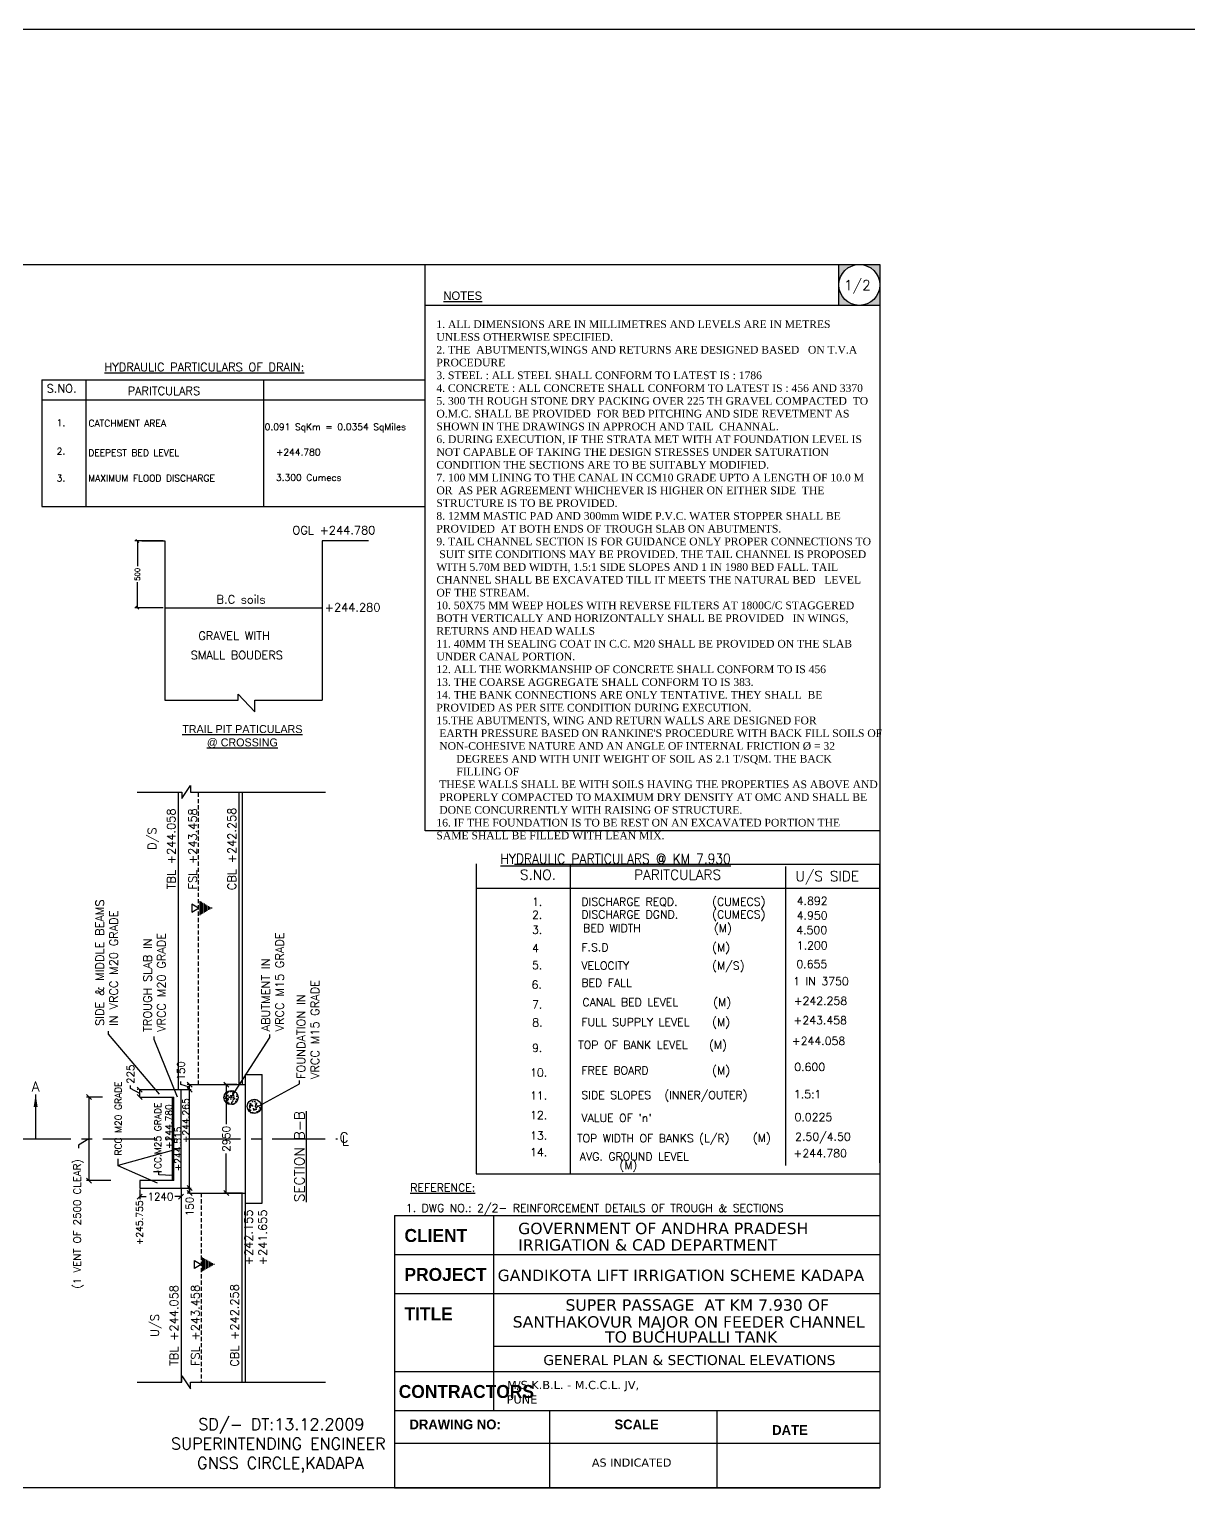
# Model space of a CAD drawing. Header units: inches. Extents: x 97621 to 324919, y -325081 to 89240.
# Drawn here: x 176502 to 211270, y -74326 to -30594 of the extents above; entities that cross this region are included whole.
import ezdxf
from ezdxf.enums import TextEntityAlignment as Align

# ---------------------------------------------------------------- set-up
doc = ezdxf.new("R2010")
doc.units = ezdxf.units.IN
doc.header["$LTSCALE"] = 100
doc.header["$MEASUREMENT"] = 0
doc.header["$PDMODE"] = 3
doc.linetypes.add('CENTER', pattern=[50.8, 31.75, -6.35, 6.35, -6.35])
doc.linetypes.add('DASHED2', pattern=[0.375, 0.25, -0.125])
for name, color, linetype in [('CAPTION', 242, 'Continuous'), ('Center Line', 7, 'CENTER'), ('Dim', 7, 'Continuous'), ('DIMEN', 7, 'Continuous'), ('HATCH', 8, 'Continuous'), ('HIDDEN LIGHT', 31, 'DASHED2'), ('SHEET', 3, 'Continuous'), ('Text', 7, 'Continuous')]:
    doc.layers.add(name, color=color, linetype=linetype)
doc.styles.add('ARIAL', font='times.ttf')
doc.styles.add('CITYBLUEPR', font='cityb___.ttf')
doc.styles.add('ROMANS', font='romans')
doc.styles.add('ROMANT', font='romant')
doc.styles.add('SIMPLEX', font='SIMPLEX.shx', dxfattribs={"height": 300})
doc.styles.get("Standard").update_dxf_attribs({"font": ''})
doc.styles.add('VERDANA', font='verdana.ttf')
doc.styles.get('Standard').set_extended_font_data('Univers Extended')
doc.dimstyles.new('Raj-50', dxfattribs={"dimscale": 50, "dimtxt": 2, "dimasz": 1.25, "dimexe": 1, "dimexo": 0.625, "dimtad": 0, "dimtxsty": 'ROMANS', "dimblk": 'OBLIQUE', "dimcen": 1.25, "dimclrd": 256, "dimclre": 256, "dimclrt": 256, "dimadec": 0, "dimazin": 0, "dimtfac": 1, "dimtmove": 1, "dimatfit": 3, "dimfxl": 1, "dimlwd": -1, "dimlwe": -1, "dimarcsym": 0})
doc.dimstyles.new('Raj-75', dxfattribs={"dimscale": 75, "dimtxt": 2, "dimasz": 1.25, "dimexe": 1, "dimexo": 0.625, "dimtad": 0, "dimtxsty": 'ROMANS', "dimblk": 'OBLIQUE', "dimcen": 1.25, "dimclrd": 256, "dimclre": 256, "dimclrt": 256, "dimadec": 0, "dimazin": 0, "dimtfac": 1, "dimtmove": 1, "dimatfit": 3, "dimfxl": 1, "dimlwd": -1, "dimlwe": -1, "dimarcsym": 0})

# ---------------------------------------------------------------- blocks, each defined once
blk = doc.blocks.new('_Oblique')
at = {"color": 0, "linetype": 'ByBlock', "lineweight": -2}
blk.add_line((-0.5, -0.5), (0.5, 0.5), dxfattribs=at)
blk = doc.blocks.new('*D73')
at = {"layer": 'Defpoints', "color": 0, "transparency": 16777216}
for p in [(182771, -62237), (182413, -65487), (182949, -65487)]:
    blk.add_point(p, dxfattribs=at)
at = {"layer": 'Dim', "transparency": 16777216}
for p, q in [((182724, -62237), (182338, -62237)), ((182413, -62237), (182413, -63419)), ((182413, -65487), (182413, -64305)), ((182902, -65487), (182338, -65487))]:
    blk.add_line(p, q, dxfattribs=at)
at = {"layer": 'Dim', "transparency": 16777216, "xscale": 150, "yscale": 150, "zscale": 150}
for p, rotation in [((182413, -62237), 90), ((182413, -65487), 270)]:
    blk.add_blockref('_Oblique', p, dxfattribs=dict(at, rotation=rotation))
at = {"layer": 'Dim', "transparency": 16777216, "insert": (182413, -63862), "char_height": 225, "attachment_point": 5, "rotation": 90, "style": 'ROMANS'}
blk.add_mtext('2950', dxfattribs=at)
blk = doc.blocks.new('*D82')
at = {"layer": 'Defpoints', "color": 0, "transparency": 16777216}
for p in [(181312, -62237), (181354, -62237), (181354, -62387)]:
    blk.add_point(p, dxfattribs=at)
at = {"layer": 'Dim', "transparency": 16777216}
for p, q in [((181054, -62235), (181054, -62141)), ((181312, -62312), (181054, -62235)), ((181308, -62237), (181237, -62237)), ((181308, -62387), (181237, -62387)), ((181312, -62387), (181312, -62237))]:
    blk.add_line(p, q, dxfattribs=at)
at = {"layer": 'Dim', "transparency": 16777216, "xscale": 150, "yscale": 150, "zscale": 150}
for p, rotation in [((181312, -62237), 90), ((181312, -62387), 270)]:
    blk.add_blockref('_Oblique', p, dxfattribs=dict(at, rotation=rotation))
at = {"layer": 'Dim', "transparency": 16777216, "insert": (181054, -61821), "char_height": 225, "attachment_point": 5, "rotation": 90, "style": 'ROMANS'}
blk.add_mtext('150', dxfattribs=at)
blk = doc.blocks.new('*D83')
at = {"layer": 'Defpoints', "color": 0, "transparency": 16777216}
for p in [(181312, -65487), (181354, -65337), (181354, -65487)]:
    blk.add_point(p, dxfattribs=at)
at = {"layer": 'Dim', "transparency": 16777216}
for p, q in [((181308, -65337), (181237, -65337)), ((181308, -65487), (181237, -65487)), ((181312, -65337), (181312, -65487))]:
    blk.add_line(p, q, dxfattribs=at)
at = {"layer": 'Dim', "transparency": 16777216, "xscale": 150, "yscale": 150, "zscale": 150}
for p, rotation in [((181312, -65337), 90), ((181312, -65487), 270)]:
    blk.add_blockref('_Oblique', p, dxfattribs=dict(at, rotation=rotation))
at = {"layer": 'Dim', "transparency": 16777216, "insert": (181313, -65890), "char_height": 225, "attachment_point": 5, "rotation": 90, "style": 'ROMANS'}
blk.add_mtext('150', dxfattribs=at)
blk = doc.blocks.new('*D84')
at = {"layer": 'Defpoints', "color": 0, "transparency": 16777216}
for p in [(179819, -65337), (179819, -65596), (181059, -65514)]:
    blk.add_point(p, dxfattribs=at)
at = {"layer": 'Dim', "transparency": 16777216}
for p, q in [((179819, -65384), (179819, -65671)), ((179819, -65596), (180012, -65596)), ((181059, -65596), (180867, -65596)), ((181059, -65560), (181059, -65671))]:
    blk.add_line(p, q, dxfattribs=at)
at = {"layer": 'Dim', "transparency": 16777216, "xscale": 150, "yscale": 150, "zscale": 150, "rotation": 180}
blk.add_blockref('_Oblique', (179819, -65596), dxfattribs=at)
at = {"layer": 'Dim', "transparency": 16777216, "xscale": 150, "yscale": 150, "zscale": 150}
blk.add_blockref('_Oblique', (181059, -65596), dxfattribs=at)
at = {"layer": 'Dim', "transparency": 16777216, "insert": (180439, -65596), "char_height": 225, "attachment_point": 5, "style": 'ROMANS'}
blk.add_mtext('1240', dxfattribs=at)
blk = doc.blocks.new('Water Level')
for p, q in [((595, -94), (-595, -94)), ((523, -219), (-523, -219)), ((451, -344), (-451, -344)), ((379, -469), (-379, -469)), ((307, -594), (-307, -594)), ((234, -719), (-234, -719)), ((162, -844), (-162, -844)), ((90, -969), (-90, -969)), ((41, -1094), (-36, -1094))]:
    blk.add_line(p, q)
blk.add_lwpolyline([(342, 592), (-342, 592), (0, 0)], close=True)
blk = doc.blocks.new('*D85')
at = {"layer": 'Defpoints', "color": 0, "transparency": 16777216}
for p in [(178743, -62612), (178294, -65112), (178996, -65112)]:
    blk.add_point(p, dxfattribs=at)
at = {"layer": 'Dim', "transparency": 16777216}
for p, q in [((178696, -62612), (178219, -62612)), ((178294, -62612), (178294, -65112)), ((178294, -63862), (177977, -64049)), ((177977, -64049), (177977, -64143)), ((178949, -65112), (178219, -65112))]:
    blk.add_line(p, q, dxfattribs=at)
at = {"layer": 'Dim', "transparency": 16777216, "xscale": 150, "yscale": 150, "zscale": 150}
for p, rotation in [((178294, -62612), 90), ((178294, -65112), 270)]:
    blk.add_blockref('_Oblique', p, dxfattribs=dict(at, rotation=rotation))
at = {"layer": 'Dim', "transparency": 16777216, "insert": (177977, -66413), "char_height": 225, "attachment_point": 5, "rotation": 90, "style": 'ROMANS'}
blk.add_mtext('(1 VENT OF 2500 CLEAR)', dxfattribs=at)
blk = doc.blocks.new('*D91')
at = {"layer": 'Defpoints', "color": 0, "transparency": 16777216}
for p in [(179819, -62387), (179819, -62387), (179819, -62612)]:
    blk.add_point(p, dxfattribs=at)
at = {"layer": 'Dim', "transparency": 16777216}
for p, q in [((179542, -62355), (179542, -62261)), ((179819, -62499), (179542, -62355)), ((179773, -62387), (179744, -62387)), ((179819, -62612), (179819, -62387)), ((179866, -62612), (179894, -62612))]:
    blk.add_line(p, q, dxfattribs=at)
at = {"layer": 'Dim', "transparency": 16777216, "xscale": 150, "yscale": 150, "zscale": 150}
for p, rotation in [((179819, -62387), 90), ((179819, -62612), 270)]:
    blk.add_blockref('_Oblique', p, dxfattribs=dict(at, rotation=rotation))
at = {"layer": 'Dim', "transparency": 16777216, "insert": (179542, -61925), "char_height": 225, "attachment_point": 5, "rotation": 90, "style": 'ROMANS'}
blk.add_mtext('225', dxfattribs=at)
blk = doc.blocks.new('*D130')
at = {"transparency": 16777216}
for p, q in [((180522, -45938), (179673, -45938)), ((179748, -45938), (179748, -46698)), ((179748, -47938), (179748, -47178)), ((180522, -47938), (179673, -47938))]:
    blk.add_line(p, q, dxfattribs=at)
at = {"layer": 'Defpoints', "color": 0, "transparency": 16777216}
for p in [(180569, -45938), (179748, -47938), (180569, -47938)]:
    blk.add_point(p, dxfattribs=at)
at = {"transparency": 16777216, "xscale": 93.75, "yscale": 93.75, "zscale": 93.75}
for p, rotation in [((179748, -45938), 90), ((179748, -47938), 270)]:
    blk.add_blockref('_Oblique', p, dxfattribs=dict(at, rotation=rotation))
at = {"transparency": 16777216, "insert": (179748, -46938), "char_height": 150, "attachment_point": 5, "rotation": 90, "style": 'ROMANS'}
blk.add_mtext('500', dxfattribs=at)

msp = doc.modelspace()

# ---------------------------------------------------------------- hatches: boundary and pattern name
h = msp.add_hatch(color=0)
h.paths.add_polyline_path([(201391.415, -38875.45, -0.414213562), (200777.017, -38261.052, -0.414213562), (201391.415, -37646.654), (200776.487, -37646.654), (200776.487, -38875.45)])
h.paths.add_polyline_path([(202005.813, -38261.052, -0.414213562), (201391.415, -38875.45), (202007.474, -38875.45), (202007.474, -37646.654), (201391.415, -37646.654, -0.414213562)])
h = msp.add_hatch()
h.set_pattern_fill('AR-CONC', color=0, scale=30, style=0)
h.set_pattern_definition([(50, (-19380.63, -3876.07), (215.17805, -18.82564), [22.5, -247.5]), (355, (-19380.63, -3876.07), (-41.6254, 225.65764), [18, -198]), (100.4514, (-19362.7, -3877.64), (173.55281, 206.83186), [19.12206, -210.34263]), (46.1842, (-19380.63, -3816.07), (320.1723, -49.6557), [33.75, -371.25]), (96.6356, (-19353.95, -3820.2), (280.3988, 292.23536), [28.6831, -315.5139]), (351.1842, (-19380.63, -3816.07), (280.3986, 292.2356), [27, -297]), (21, (-19350.63, -3831.07), (179.07212, -120.78567), [22.5, -247.5]), (326, (-19350.63, -3831.07), (72.9946, 217.54501), [18, -198]), (71.4514, (-19335.7, -3841.13), (252.06679, 96.75915), [19.12206, -210.34263]), (37.5, (-19380.63, -3876.07), (3.647957, 99.868156), [0, -195.6, 0, -201, 0, -198.75]), (7.5, (-19380.63, -3876.07), (78.92086, 118.323514), [0, -114.6, 0, -191.1, 0, -75.75]), (327.5, (-19447.53, -3876.07), (160.14673, -6.76646), [0, -75, 0, -234, 0, -310.5]), (317.5, (-19477.53, -3876.07), (174.95585, 30.031495), [0, -97.5, 0, -155.4, 0, -220.5])])
edge = h.paths.add_edge_path()
edge.add_arc((182555.273, -62625.463), 211.939, 0, 360)
h = msp.add_hatch()
h.set_pattern_fill('AR-CONC', color=0, scale=30, style=0)
h.set_pattern_definition([(50, (-20547.88, -4188), (215.17805, -18.82564), [22.5, -247.5]), (355, (-20547.88, -4188), (-41.6254, 225.65764), [18, -198]), (100.4514, (-20529.94, -4189.57), (173.55281, 206.83186), [19.12206, -210.34263]), (46.1842, (-20547.88, -4128), (320.1723, -49.6557), [33.75, -371.25]), (96.6356, (-20521.2, -4132.14), (280.3988, 292.23536), [28.6831, -315.5139]), (351.1842, (-20547.88, -4128), (280.3986, 292.2356), [27, -297]), (21, (-20517.88, -4143), (179.07212, -120.78567), [22.5, -247.5]), (326, (-20517.88, -4143), (72.9946, 217.54501), [18, -198]), (71.4514, (-20502.95, -4153.06), (252.06679, 96.75915), [19.12206, -210.34263]), (37.5, (-20547.876, -4188), (3.647957, 99.868156), [0, -195.6, 0, -201, 0, -198.75]), (7.5, (-20547.88, -4188), (78.92086, 118.323514), [0, -114.6, 0, -191.1, 0, -75.75]), (327.5, (-20614.78, -4188), (160.14673, -6.766462), [0, -75, 0, -234, 0, -310.5]), (317.5, (-20644.78, -4188), (174.95585, 30.031495), [0, -97.5, 0, -155.4, 0, -220.5])])
edge = h.paths.add_edge_path()
edge.add_arc((183251.758, -62889.218), 211.939, 0, 360)

# ---------------------------------------------------------------- linework, layer by layer
at = {"color": 0, "ltscale": 5}
for p, q in [((192342.503, -37646.654), (202008.232, -37646.654)), ((180981.382, -62386.888), (180981.382, -53465.67)), ((182801.382, -62236.888), (182801.382, -53465.67)), ((182901.382, -62236.888), (182901.382, -53465.67)), ((179819.382, -62611.888), (179819.382, -62386.888)), ((179819.382, -62386.888), (181354.382, -62386.888)), ((181059.382, -65336.888), (181059.382, -62386.888)), ((181309.382, -65486.888), (181309.382, -62236.888)), ((179819.382, -62611.888), (180834.382, -62611.888)), ((180794.382, -65111.888), (180794.382, -62611.888)), ((180834.382, -65111.888), (180834.382, -62611.888)), ((180834.382, -65111.888), (179819.382, -65111.888)), ((179819.382, -65336.888), (181354.382, -65336.888)), ((181062.382, -65336.888), (181062.382, -71161.356)), ((182882.382, -65486.888), (182882.382, -71161.356)), ((182982.382, -65486.888), (182982.382, -71161.356))]:
    msp.add_line(p, q, dxfattribs=at)
at = {"color": 0}
for p, q in [((200776.487, -38875.45), (200776.487, -37646.654)), ((201997.706, -38188.212), (202005.018, -38188.212)), ((202001.345, -38218.212), (202005.018, -38218.212)), ((202007.474, -38875.45), (188378.026, -38875.45)), ((176884.826, -41104.451), (188378.51, -41104.451)), ((176884.826, -41104.451), (176884.826, -44908.969)), ((178203.075, -41104.451), (178203.075, -44908.969)), ((183525.726, -41104.451), (183525.726, -44908.969)), ((176884.826, -41702.26), (188378.51, -41702.26)), ((176884.826, -44908.969), (188378.51, -44908.969)), ((180568.808, -50709.288), (182767.028, -50709.288)), ((182767.028, -50709.288), (182767.028, -50529.296)), ((182767.028, -50529.296), (183266.243, -51057.124)), ((183266.243, -50709.288), (185291.261, -50709.288)), ((183266.243, -51057.124), (183266.243, -50709.288)), ((189906.503, -55615.171), (189906.503, -64916.704)), ((191048.855, -55631.512), (201993.847, -55631.512)), ((192725.989, -55631.512), (192725.989, -64916.704)), ((199180.285, -55702.136), (199180.285, -64657.75)), ((201993.847, -55631.512), (201993.847, -64587.126)), ((189906.503, -56348.882), (201993.847, -56348.882)), ((182984.382, -65786.888), (182984.382, -61936.888)), ((182984.382, -61936.888), (183484.382, -61936.888)), ((183484.382, -65786.888), (183484.382, -61936.888)), ((181309.382, -62236.888), (182984.382, -62236.888)), ((189906.503, -64916.704), (202008.232, -64916.704)), ((189906.503, -64916.704), (189906.503, -64916.704)), ((181309.382, -65486.888), (182984.382, -65486.888)), ((182984.382, -65786.888), (183484.382, -65786.888))]:
    msp.add_line(p, q, dxfattribs=at)
at = {"color": 0, "ltscale": 5}
for points in [[(179739.843, -53465.67), (181078.013, -53465.67), (181078.013, -53654.226), (181335.507, -53271.774), (181335.507, -53465.67), (185384.128, -53465.67)], [(179739.843, -71161.356), (181078.013, -71161.356), (181078.013, -70972.801), (181335.507, -71355.253), (181335.507, -71161.356), (185384.128, -71161.356)]]:
    msp.add_lwpolyline(points, dxfattribs=at)
at = {"color": 0}
for centre, radius in [((201391.415, -38261.052), 614.398), ((182555.273, -62625.463), 211.939), ((183251.758, -62889.218), 211.939)]:
    msp.add_circle(centre, radius, dxfattribs=at)
at = {"layer": 'CAPTION', "color": 0}
for p, q in [((179876.328, -45938.039), (180568.808, -45938.039)), ((180568.808, -45938.039), (180568.808, -50709.288)), ((185291.261, -45938.039), (185291.261, -50709.288)), ((186676.222, -45938.039), (185291.261, -45938.039)), ((180568.808, -47938.039), (185291.261, -47938.039))]:
    msp.add_line(p, q, dxfattribs=at)
at = {"layer": 'Center Line', "color": 0, "ltscale": 0.5}
msp.add_line((143148.518, -63861.888), (185748.636, -63861.888), dxfattribs=at)
at = {"layer": 'Dim', "color": 3}
msp.add_line((97621.015, -30593.6), (324919.168, -30593.6), dxfattribs=at)
at = {"layer": 'Dim', "color": 0}
for p, q in [((179819.382, -65111.888), (179819.382, -65336.888)), ((180232.769, -64846.688), (180466.122, -64846.688)), ((180385.031, -64846.688), (180327.303, -64846.688)), ((180385.031, -64945.322), (180385.031, -64846.688))]:
    msp.add_line(p, q, dxfattribs=at)
for points in [[(142330.9, -37646.654), (202008.232, -37646.654), (202008.232, -74325.878), (142330.9, -74325.878)], [(188378.026, -37646.654), (202008.232, -37646.654), (202008.232, -54626.826), (188378.026, -54626.826)]]:
    msp.add_lwpolyline(points, close=True, dxfattribs=at)
at = {"layer": 'HIDDEN LIGHT', "color": 0, "ltscale": 5}
for p, q in [((181581.382, -62236.888), (181581.382, -53465.67)), ((181662.382, -65486.888), (181662.382, -71161.356))]:
    msp.add_line(p, q, dxfattribs=at)
at = {"layer": 'SHEET', "color": 0}
for p, q in [((187454.51, -66165.8), (202008.232, -66165.8)), ((187454.51, -66165.8), (187454.51, -74325.878)), ((190429.102, -72012.392), (190429.102, -66165.8)), ((187454.51, -67335.096), (202008.232, -67335.096)), ((187454.51, -68504.391), (202008.232, -68504.391)), ((190429.102, -70081.221), (202008.232, -70081.221)), ((187454.51, -70842.981), (202008.232, -70842.981)), ((187454.51, -72012.392), (202008.232, -72012.392)), ((192105.927, -72012.392), (192105.927, -74325.878)), ((197116.903, -72012.392), (197116.903, -74325.878)), ((187454.51, -72986.805), (202008.232, -72986.805)), ((187454.51, -74325.878), (202008.232, -74325.878))]:
    msp.add_line(p, q, dxfattribs=at)

# ---------------------------------------------------------------- block references
at = {"layer": 'HATCH', "color": 0, "yscale": 0.3500000000058208, "zscale": 0.35, "rotation": 90}
for p, xscale in [((181581.382, -56944.562), 0.3500000000058208), ((181662.382, -67625.495), -0.3500000000058208)]:
    msp.add_blockref('Water Level', p, dxfattribs=dict(at, xscale=xscale))

# ---------------------------------------------------------------- texts
at = {"color": 0}
msp.add_text('%%UNOTES', height=252, dxfattribs=at).set_placement((188920.555, -38710.242))
for s, height, style, p in [('1/2', 300, 'ROMANT', (200934.441, -38419.098)), ('%%UHYDRAULIC PARTICULARS OF DRAIN:', 250, 'ROMANT', (178758.799, -40847.801)), ('S.NO.', 250, 'ROMANS', (177024.972, -41490.542)), ('PARITCULARS', 250, 'ROMANS', (179452.453, -41563.452)), ('1.', 200, 'ROMANS', (177325.04, -42491.206)), ('CATCHMENT AREA', 200, 'ROMANS', (178281.507, -42510.438)), ('0.091 SqKm = 0.0354 SqMiles', 200, 'ROMANS', (183561.666, -42616.664)), ('2.', 200, 'ROMANS', (177325.04, -43347.699)), ('DEEPEST BED LEVEL', 200, 'ROMANS', (178273.681, -43394.298)), ('+244.780', 200, 'ROMANS', (183901.612, -43373.052)), ('3.', 200, 'ROMANS', (177325.04, -44158.197)), ('MAXIMUM FLOOD DISCHARGE', 200, 'ROMANS', (178273.681, -44158.197)), ('3.300 Cumecs', 200, 'ROMANS', (183901.612, -44136.952)), ('S.NO.', 300, 'ROMANS', (191217.029, -56094.821)), ('PARITCULARS', 300, 'ROMANS', (194637.058, -56094.821)), ('U/S SIDE', 300, 'ROMANS', (199477.879, -56138.055)), ('1.', 240, 'ROMANS', (191577.111, -56874.39)), ('DISCHARGE REQD.', 240, 'ROMANS', (193058.836, -56874.39)), ('(CUMECS)', 240, 'ROMANS', (196980.592, -56874.39)), ('4.892', 240, 'ROMANS', (199514.91, -56848.896)), ('2.', 240, 'ROMANS', (191577.111, -57263.182)), ('DISCHARGE DGND. ', 240, 'ROMANS', (193058.836, -57254.459)), ('(CUMECS)', 240, 'ROMANS', (196980.592, -57254.459)), ('4.950', 240, 'ROMANS', (199514.91, -57287.436)), ('3.', 240, 'ROMANS', (191577.111, -57715.202)), ('BED WIDTH', 240, 'ROMANS', (193111.147, -57666.329)), ('(M)', 240, 'ROMANS', (197032.903, -57666.329)), ('4.500', 240, 'ROMANS', (199501.641, -57725.664)), ('4', 240, 'ROMANS', (191577.111, -58263.877)), ('F.S.D', 240, 'ROMANS', (193058.836, -58241.451)), ('(M)', 240, 'ROMANS', (196980.592, -58241.451)), ('1.200', 240, 'ROMANS', (199515.947, -58185.507)), ('5.', 240, 'ROMANS', (191577.111, -58775.068)), ('VELOCITY', 240, 'ROMANS', (193058.836, -58790.126)), ('(M/S)', 240, 'ROMANS', (196980.592, -58790.126)), ('0.655', 240, 'ROMANS', (199505.328, -58744.03)), (' 1 IN 3750', 240, 'ROMANS', (199244.006, -59258.449)), ('6.', 240, 'ROMANS', (191564.51, -59359.947)), ('BED FALL', 240, 'ROMANS', (193058.836, -59301.317)), ('7.', 240, 'ROMANS', (191577.111, -59954.301)), ('CANAL BED LEVEL', 240, 'ROMANS', (193090.318, -59886.196)), ('(M)', 240, 'ROMANS', (197012.073, -59886.196)), ('+242.258', 240, 'ROMANS', (199421.822, -59843.328)), ('8.', 240, 'ROMANS', (191585.119, -60494.913)), ('FULL SUPPLY LEVEL ', 240, 'ROMANS', (193058.836, -60480.55)), ('(M)', 240, 'ROMANS', (196980.592, -60480.55)), ('+243.458', 240, 'ROMANS', (199415.857, -60429.335)), ('9.', 240, 'ROMANS', (191577.111, -61257.825)), ('TOP OF BANK LEVEL', 240, 'ROMANS', (192963.987, -61167.343)), ('(M)', 240, 'ROMANS', (196885.743, -61167.343)), ('+244.058', 240, 'ROMANS', (199364.352, -61047.879)), ('(M)', 240, 'ROMANS', (196980.592, -61930.255)), ('0.600', 240, 'ROMANS', (199441.249, -61828.051)), ('10.', 240, 'ROMANS', (191518.335, -61997.159)), ('FREE BOARD', 240, 'ROMANS', (193058.836, -61930.255)), ('11.', 240, 'ROMANS', (191518.335, -62684.289)), ('SIDE SLOPES', 240, 'ROMANS', (193058.836, -62669.589)), ('(INNER/OUTER)', 240, 'ROMANS', (195546.517, -62669.589)), ('1.5:1', 240, 'ROMANS', (199430.322, -62644.095)), ('12.', 240, 'ROMANS', (191518.335, -63271.65)), ("VALUE OF 'n'", 240, 'ROMANS', (193058.836, -63356.719)), ('0.0225', 240, 'ROMANS', (199448.607, -63331.225)), ('13.', 240, 'ROMANS', (191518.335, -63885.608)), ('TOP WIDTH OF BANKS (L/R)', 240, 'ROMANS', (192928.663, -63965.759)), ('(M)', 240, 'ROMANS', (198200.928, -63950.91)), ('2.50/4.50', 240, 'ROMANS', (199467.507, -63918.586)), ('14.', 240, 'ROMANS', (191518.335, -64382.621)), ('AVG. GROUND LEVEL', 240, 'ROMANS', (193011.724, -64515.666)), ('+244.780', 240, 'ROMANS', (199414.253, -64415.599)), ('(M)', 240, 'ROMANS', (194201.005, -64770.671)), ('1. DWG NO.: 2/2- REINFORCEMENT DETAILS OF TROUGH & SECTIONS', 240, 'ROMANS', (187793.712, -66056.628))]:
    msp.add_text(s, height=height, dxfattribs=dict(at, style=style)).set_placement(p)
at = {"color": 0, "style": 'ROMANT', "width": 0.9}
msp.add_text('%%UHYDRAULIC PARTICULARS @ KM 7.930', height=300, dxfattribs=at).set_placement((194084.11, -55465.171), align=Align.MIDDLE_CENTER)
at = {"color": 0, "style": 'ROMANS'}
msp.add_text('%%UREFERENCE:', height=240, dxfattribs=at).set_placement((188900.546, -65446.125), align=Align.CENTER)
at = {"color": 0, "ltscale": 200, "insert": (188711.253, -39323.541), "char_height": 229.875745, "width": 13052.08973, "attachment_point": 1, "style": 'ARIAL'}
msp.add_mtext("1. ALL DIMENSIONS ARE IN MILLIMETRES AND LEVELS ARE IN METRES  UNLESS OTHERWISE SPECIFIED. \\P2. THE  ABUTMENTS,WINGS AND RETURNS ARE DESIGNED BASED   ON T.V.A PROCEDURE \\P3. STEEL : ALL STEEL SHALL CONFORM TO LATEST IS : 1786 \\P4. CONCRETE : ALL CONCRETE SHALL CONFORM TO LATEST IS : 456 AND 3370 \\P5. 300 TH ROUGH STONE DRY PACKING OVER 225 TH GRAVEL COMPACTED  TO O.M.C. SHALL BE PROVIDED  FOR BED PITCHING AND SIDE REVETMENT AS SHOWN IN THE DRAWINGS IN APPROCH AND TAIL  CHANNAL. \\P6. DURING EXECUTION, IF THE STRATA MET WITH AT FOUNDATION LEVEL IS NOT CAPABLE OF TAKING THE DESIGN STRESSES UNDER SATURATION  CONDITION THE SECTIONS ARE TO BE SUITABLY MODIFIED.\\P7. 100 MM LINING TO THE CANAL IN CCM10 GRADE UPTO A LENGTH OF 10.0 M  OR  AS PER AGREEMENT WHICHEVER IS HIGHER ON EITHER SIDE  THE STRUCTURE IS TO BE PROVIDED. \\P8. 12MM MASTIC PAD AND 300mm WIDE P.V.C. WATER STOPPER SHALL BE  PROVIDED  AT BOTH ENDS OF TROUGH SLAB ON ABUTMENTS.\\P9. TAIL CHANNEL SECTION IS FOR GUIDANCE ONLY PROPER CONNECTIONS TO  SUIT SITE CONDITIONS MAY BE PROVIDED. THE TAIL CHANNEL IS PROPOSED WITH 5.70M BED WIDTH, 1.5:1 SIDE SLOPES AND 1 IN 1980 BED FALL. TAIL CHANNEL SHALL BE EXCAVATED TILL IT MEETS THE NATURAL BED   LEVEL OF THE STREAM. \\P10. 50X75 MM WEEP HOLES WITH REVERSE FILTERS AT 1800C/C STAGGERED  BOTH VERTICALLY AND HORIZONTALLY SHALL BE PROVIDED   IN WINGS, RETURNS AND HEAD WALLS \\P11. 40MM TH SEALING COAT IN C.C. M20 SHALL BE PROVIDED ON THE SLAB  UNDER CANAL PORTION. \\P12. ALL THE WORKMANSHIP OF CONCRETE SHALL CONFORM TO IS 456 \\P13. THE COARSE AGGREGATE SHALL CONFORM TO IS 383. \\P14. THE BANK CONNECTIONS ARE ONLY TENTATIVE. THEY SHALL  BE PROVIDED AS PER SITE CONDITION DURING EXECUTION. \\P\\pi-599.99868,l599.99868;15.THE ABUTMENTS, WING AND RETURN WALLS ARE DESIGNED FOR\\P EARTH PRESSURE BASED ON RANKINE'S PROCEDURE WITH BACK FILL SOILS OF\\P NON-COHESIVE NATURE AND AN ANGLE OF INTERNAL FRICTION Ø = 32 DEGREES AND WITH UNIT WEIGHT OF SOIL AS 2.1 T/SQM. THE BACK FILLING OF\\P THESE WALLS SHALL BE WITH SOILS HAVING THE PROPERTIES AS ABOVE AND\\P PROPERLY COMPACTED TO MAXIMUM DRY DENSITY AT OMC AND SHALL BE\\P DONE CONCURRENTLY WITH RAISING OF STRUCTURE. \\P\\pi0,l0;16. IF THE FOUNDATION IS TO BE REST ON AN EXCAVATED PORTION THE  SAME SHALL BE FILLED WITH LEAN MIX.", dxfattribs=at)
at = {"color": 0, "insert": (177472.137, -72243.859), "char_height": 350, "width": 13699.73451, "attachment_point": 1, "style": 'ROMANS'}
msp.add_mtext('\\pi4099.86726;SD/- DT:13.12.2009\\P\\pi3283.20059;SUPERINTENDING ENGINEER\\P\\pi4066.53392;GNSS CIRCLE,KADAPA', dxfattribs=at)
at = {"layer": 'CAPTION', "color": 0, "char_height": 250, "width": 6474.96892, "attachment_point": 1, "style": 'SIMPLEX'}
for s, insert in [('OGL +244.780', (184395.117, -45490.051)), ('B.C soils', (182119.76, -47565.358)), ('+244.280', (185361.356, -47804.765)), ('GRAVEL WITH', (181574.581, -48656.749)), ('SMALL BOUDERS', (181345.748, -49234.995))]:
    msp.add_mtext(s, dxfattribs=dict(at, insert=insert))
at = {"layer": 'Dim', "color": 0, "style": 'ROMANS'}
for s, height, p in [('TBL +244.058', 250, (180960.284, -55169.662)), ('FSL +243.458', 250, (181603.765, -55169.662)), ('CBL +242.258', 250, (182778.163, -55169.662)), ('D/S', 250, (180385.083, -54862.139)), ('+244.780', 200, (180850.335, -63493.919)), ('+244.265', 200, (181357.303, -63318.234)), ('+244.515', 200, (181121.887, -64165.281)), ('+245.755', 200, (179968.404, -66378.598)), ('TBL +244.058', 250, (181041.284, -69457.365)), ('FSL +243.458', 250, (181684.765, -69457.365)), ('CBL +242.258', 250, (182859.163, -69457.365)), ('U/S', 250, (180466.083, -69457.365))]:
    msp.add_text(s, height=height, rotation=90, dxfattribs=at).set_placement(p, align=Align.BOTTOM_CENTER)
for s, p in [('+242.155', (183078.127, -65983.479)), ('+241.655', (183502.356, -65983.479))]:
    msp.add_text(s, height=250, rotation=90, dxfattribs=at).set_placement(p, align=Align.MIDDLE_RIGHT)
at = {"layer": 'Dim', "color": 0, "rotation": 90, "style": 'ROMANS'}
for s, insert, char_height, attachment_point in [('SIDE & MIDDLE BEAMS\\PIN VRCC M20 GRADE', (178494.734, -60478.738), 250, 1), ('TROUGH SLAB IN\\PVRCC M20 GRADE', (179925.577, -60658.287), 250, 1), ('ABUTMENT IN\\PVRCC M15 GRADE', (183470.104, -60641.071), 250, 1), ('FOUNDATION IN\\PVRCC M15 GRADE', (184528.526, -62070.22), 250, 1), ('RCC M20 GRADE', (179274.318, -64362.043), 200, 7), ('CC.M25 GRADE', (180457.74, -64767.572), 200, 7)]:
    msp.add_mtext(s, dxfattribs=dict(at, insert=insert, char_height=char_height, attachment_point=attachment_point))
at = {"layer": 'DIMEN', "color": 0, "insert": (182893.965, -51800.882), "char_height": 240, "width": 4836.54371, "attachment_point": 5}
msp.add_mtext('{\\LTRAIL PIT PATICULARS  \\P@ CROSSING }', dxfattribs=at)
at = {"layer": 'SHEET', "color": 0, "width": 1}
for s, height, style, p in [('GOVERNMENT OF ANDHRA PRADESH', 341.04442, 'VERDANA', (191163.619, -66719.864)), ('CLIENT', 389.7651, 'CITYBLUEPR', (187754.281, -66955.21)), ('IRRIGATION & CAD DEPARTMENT', 341.04442, 'VERDANA', (191163.619, -67212.525)), ('PROJECT', 389.7651, 'CITYBLUEPR', (187754.281, -68124.505)), ('GANDIKOTA LIFT IRRIGATION SCHEME KADAPA', 341.04442, 'VERDANA', (190546.966, -68125.668)), ('TITLE', 389.7651, 'CITYBLUEPR', (187754.281, -69305.965)), ('CONTRACTORS', 389.76505, 'CITYBLUEPR', (187582.397, -71632.39)), ('M/S K.B.L. - M.C.C.L. JV,', 246.58214, 'VERDANA', (190830.248, -71365.915)), ('PUNE', 246.5821, 'VERDANA', (190817.888, -71797.812)), ('DRAWING NO:', 292.32379, 'CITYBLUEPR', (187905.328, -72570.493)), ('SCALE', 292.3238, 'CITYBLUEPR', (194050.396, -72571.361)), ('DATE', 292.3238, 'CITYBLUEPR', (198779.499, -72738.761)), ('AS INDICATED', 243.60316, 'VERDANA', (193372.581, -73690.738))]:
    msp.add_text(s, height=height, dxfattribs=dict(at, style=style)).set_placement(p)
at = {"layer": 'SHEET', "color": 0, "style": 'VERDANA', "width": 1}
for s, height, p in [(' SUPER PASSAGE  AT KM 7.930 OF', 341.04442, (196458.04, -69014.956)), ('SANTHAKOVUR MAJOR ON FEEDER CHANNEL ', 341.04442, (196349.386, -69521.073)), ('TO BUCHUPALLI TANK', 341.04442, (196349.386, -69972.022)), ('GENERAL PLAN & SECTIONAL ELEVATIONS', 300, (196296.357, -70644.49))]:
    msp.add_text(s, height=height, dxfattribs=at).set_placement(p, align=Align.CENTER)
at = {"layer": 'Text', "color": 0, "style": 'ROMANT'}
msp.add_text('A', height=300, dxfattribs=at).set_placement((176696.082, -62535.777), align=Align.BOTTOM_CENTER)
for s, p in [('C', (185807.517, -63971.976)), ('L', (185874.969, -64058.338))]:
    msp.add_text(s, height=300, dxfattribs=at).set_placement(p)
at = {"layer": 'Text', "color": 0, "ltscale": 5, "insert": (184452.38, -64397.559), "char_height": 300, "attachment_point": 2, "rotation": 90, "style": 'ROMANT'}
msp.add_mtext('{\\LSECTION B-B}', dxfattribs=at)

# ---------------------------------------------------------------- dimensions: what is measured, and where the dimension line sits
at = {"color": 0}
dim = msp.add_linear_dim(base=(179747.602, -47938.039), p1=(180568.808, -45938.039), p2=(180568.808, -47938.039), angle=90, text='500', dimstyle='Raj-75', override={"dimfxl": 150}, dxfattribs=at)
dim.commit()
dim.dimension.update_dxf_attribs({"geometry": '*D130', "text_midpoint": (179747.602, -46938.039)})
at = {"layer": 'Dim', "color": 0}
dim = msp.add_linear_dim(base=(181311.572, -62236.888), p1=(181354.382, -62386.888), p2=(181354.382, -62236.888), angle=90, dimstyle='Raj-75', override={"dimtxt": 3, "dimasz": 2}, dxfattribs=at)
dim.commit()
dim.dimension.update_dxf_attribs({"geometry": '*D82', "text_midpoint": (181053.76, -62093.919)})
for base, p1, p2, angle, picture, middle in [((179819.382, -62386.888), (179819.382, -62611.888), (179819.382, -62386.888), 90, '*D91', (179541.701, -62213.919)), ((181311.572, -65486.888), (181354.382, -65336.888), (181354.382, -65486.888), 270, '*D83', (181313.344, -65889.915))]:
    dim = msp.add_linear_dim(base=base, p1=p1, p2=p2, angle=angle, dimstyle='Raj-75', override={"dimtxt": 3, "dimasz": 2}, dxfattribs=at)
    dim.commit()
    dim.dimension.update_dxf_attribs({"geometry": picture, "text_midpoint": middle, "dimtype": 160})
dim = msp.add_linear_dim(base=(178293.653, -65111.888), p1=(178742.863, -62611.888), p2=(178995.58, -65111.888), angle=270, text='(1 VENT OF 2500 CLEAR)', dimstyle='Raj-75', override={"dimtxt": 3, "dimasz": 2}, dxfattribs=at)
dim.commit()
dim.dimension.update_dxf_attribs({"geometry": '*D85', "text_midpoint": (177976.912, -64189.638), "dimtype": 160})
dim = msp.add_linear_dim(base=(182413.39, -65486.888), p1=(182771.22, -62236.888), p2=(182949.106, -65486.888), angle=90, text='2950', dimstyle='Raj-75', override={"dimtxt": 3, "dimasz": 2}, dxfattribs=at)
dim.commit()
dim.dimension.update_dxf_attribs({"geometry": '*D73', "text_midpoint": (182413.39, -63861.888)})
dim = msp.add_linear_dim(base=(179819.382, -65595.997), p1=(181059.382, -65513.557), p2=(179819.382, -65336.888), dimstyle='Raj-75', override={"dimtxt": 3, "dimasz": 2}, dxfattribs=at)
dim.commit()
dim.dimension.update_dxf_attribs({"geometry": '*D84', "text_midpoint": (180439.382, -65595.997)})

# ---------------------------------------------------------------- leaders
at = {"layer": 'Dim', "color": 0, "annotation_type": 0, "has_hookline": 1, "hookline_direction": 0, "text_width": 3380.952, "horizontal_direction": (0, 1, 0)}
msp.add_leader([(183291.634, -62931.016), (184603.84, -62210.494), (184603.84, -62116.744)], dimstyle='Raj-75', override={"dimgap": 0.625, "dimtad": 0}, dxfattribs=at)
at = {"layer": 'Dim', "color": 0}
for points, override in [([(180410.534, -62521.053), (178877.609, -60726.057), (178877.609, -60632.307)], {"dimgap": 0.625, "dimtad": 0}), ([(182555.273, -62619.085), (183713.69, -60828.36), (183713.69, -60734.61)], {"dimgap": 0.625, "dimtad": 0}), ([(180951.606, -62611.888), (180251.881, -60885.936), (180251.881, -60792.186)], {"dimgap": 0.625, "dimtad": 0}), ([(176696.082, -62535.777), (176696.082, -63861.888)], {"dimasz": 5, "dimgap": 0.625, "dimtad": 0})]:
    msp.add_leader(points, dimstyle='Raj-75', override=override, dxfattribs=at)
at = {"layer": 'Dim', "color": 0, "ltscale": 5}
for points in [[(181012.891, -64148.724), (179171.282, -64663.136)], [(180351.054, -65191.506), (179171.314, -64671.036), (179170.447, -64457.755)], [(180793.064, -64961.066), (180385.031, -64945.322)]]:
    msp.add_leader(points, dimstyle='Raj-50', override={"dimasz": 2, "dimgap": 0.625, "dimtad": 0}, dxfattribs=at)

doc.saveas('drawing.dxf')
